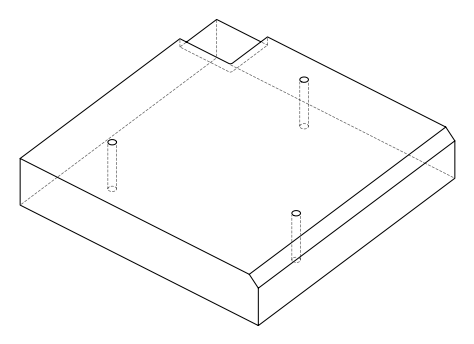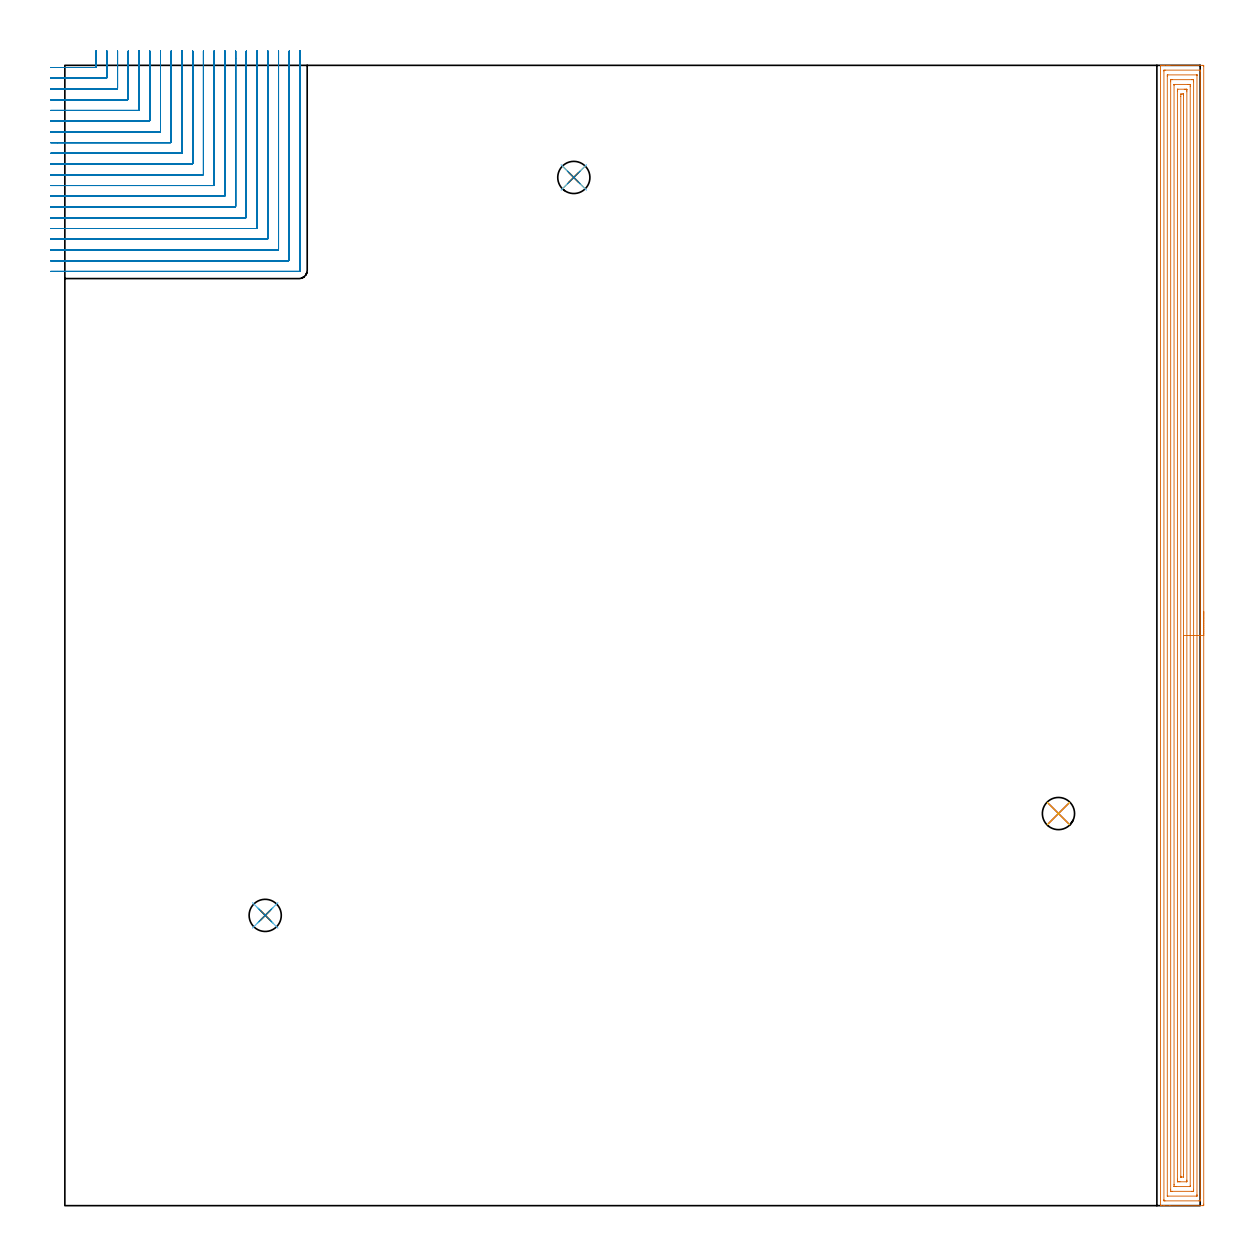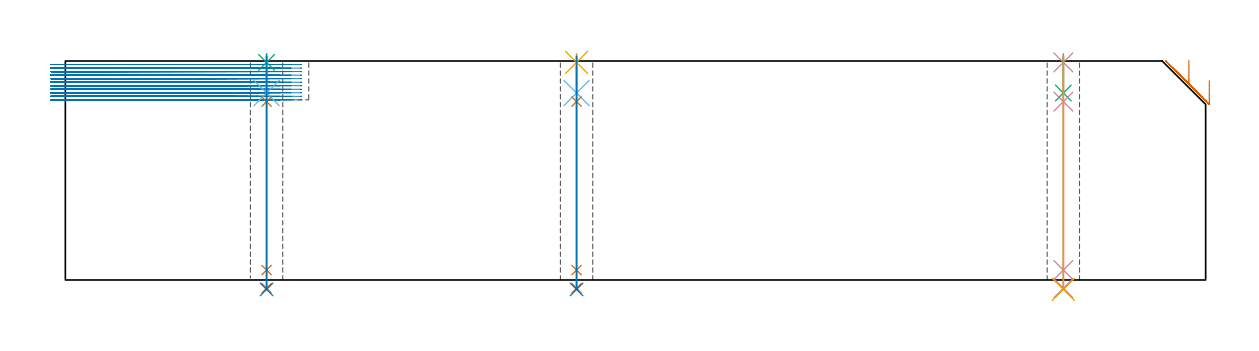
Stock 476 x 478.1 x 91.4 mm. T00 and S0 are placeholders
(PLAN: 14 operations, 11 tool changes, 84.1 min)
(1 AREA_MILL | FG_CHAMFER_SURFACE | UGT0205_001 | 27.04 min | 78316 mm3)
(2 MILL_CORNER_NOTCH_RECTANGULAR | CORNER_NOTCH_RECTANGULAR | UGT0201_014 | Follow Part, ap 1.5, ae 75% | 54.23 min | 147112 mm3)
(3 SPOT_DRILL | STEP1HOLE | NXT0321_9005460120000 | 0.03 min | 4 mm3)
(4 SPOT_DRILL_1 | STEP1HOLE_1 | NXT0321_9005460120000 | 0.03 min | 0 mm3)
(5 SPOT_DRILL_2 | STEP1HOLE_2 | NXT0321_9005460120000 | 0.03 min | 3 mm3)
(6 DRILL_BLIND_HOLE_INTO_CENTER | STEP1HOLE | UGT0301_205 | 0.06 min | 710 mm3)
(7 GUN_DRILL_THROUGH_HOLE | STEP1HOLE | UGT0307_005 | 0.46 min | 4291 mm3)
(8 DRILL_TO_ENLARGE_THROUGH_HOLE | STEP1HOLE | NXT0301_102 | 0.39 min | 8044 mm3)
(9 DRILL_BLIND_HOLE_INTO_CENTER_1 | STEP1HOLE_1 | UGT0301_205 | 0.06 min | 710 mm3)
(10 GUN_DRILL_THROUGH_HOLE_1 | STEP1HOLE_1 | UGT0307_005 | 0.46 min | 4269 mm3)
(11 DRILL_TO_ENLARGE_THROUGH_HOLE_1 | STEP1HOLE_1 | NXT0301_102 | 0.39 min | 8043 mm3)
(12 DRILL_BLIND_HOLE_INTO_CENTER_2 | STEP1HOLE_2 | UGT0301_205 | 0.06 min | 717 mm3)
(13 GUN_DRILL_THROUGH_HOLE_2 | STEP1HOLE_2 | UGT0307_005 | 0.46 min | 4281 mm3)
(14 DRILL_TO_ENLARGE_THROUGH_HOLE_2 | STEP1HOLE_2 | NXT0301_102 | 0.39 min | 8046 mm3)
(TOOL UGT0205_001 | Chamfer Mill 20 x 3 x 45 deg. | D20 FL50 Z2)
(TOOL UGT0201_014 | End mill 6 mm | D6 FL24 Z4)
(TOOL NXT0321_9005460120000 | NC Spot Drill, 142deg, 12mm, Carbide, Uncoated | D12 PA142 FL30 Z2)
(TOOL UGT0301_205 | Twist Drill 8.9 mm | D8.9 PA118 FL78 Z2)
(TOOL UGT0307_005 | Gun Drill 8.3 mm | D8.3 PA130 FL24 Z1)
(TOOL NXT0301_102 | Carbide Drill 13.5mm [860.1-1350-108A1-MM 2214] | D13.5 PA140 FL123 Z2)
(OP 1 AREA_MILL)
G17 G21 G94 G90
T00 M6
G54
G17 G0 G90 X477.5 Y249.05 S1061 M3
G43 Z101.4 H0
Z83.3
G94 G1 Y249.012 Z82.428 F250.
Y248.898 Z81.564
Y248.709 Z80.712
Y248.447 Z79.88
Y248.113 Z79.074
Y247.71 Z78.3
Y247.242 Z77.564
Y246.71 Z76.872
Y246.121 Z76.229
Y245.478 Z75.64
Y244.786 Z75.108
Y244.05 Z74.64
Y243.276 Z74.237
Y242.47 Z73.903
Y241.638 Z73.641
Y240.787 Z73.452
Y239.922 Z73.338
Y239.05 Z73.3
Y0.613
X477.497 Y0.304 Z73.302
X477.492 Y0.01 Z73.306
X477.194 Y0. Z73.604
X463.27 Z87.525
X460.876 Z89.919
X459.838 Z90.962
X459.452 Z91.339
X459.408 Z91.383
X459.403 Y0.007 Z91.388
X459.4 Y0.166 Z91.4
Y477.933
X459.403 Y478.09 Z91.388
X459.45 Y478.093 Z91.341
X459.838 Y478.1 Z90.962
X460.21 Z90.589
X460.876 Z89.919
X462.1 Z88.696
X462.658 Z88.136
X463.27 Z87.525
X476.915 Z73.883
X477.196 Y478.098 Z73.602
X477.492 Y478.09 Z73.306
X477.499 Y477.794 Z73.299
X477.5 Y239.05 Z73.3
X476.086 Z74.714
Y2.337
X476.084 Y2.275 Z74.716
X476.079 Y2.151 Z74.721
X476.067 Y2.009 Z74.733
X476.024 Y2.007 Z74.776
X475.531 Y2. Z75.269
X461.274 Y2.001 Z89.526
X460.876 Y2.007 Z89.924
X460.826 Y2.01 Z89.974
X460.818 Y2.213 Z89.982
X460.815 Y2.337 Z89.985
X460.814 Y2.399 Z89.986
Y475.763
X460.816 Y475.825 Z89.984
X460.821 Y475.949 Z89.979
X460.833 Y476.091 Z89.967
X460.876 Y476.093 Z89.924
X461.369 Y476.1 Z89.431
X475.626 Y476.099 Z75.174
X476.024 Y476.093 Z74.776
X476.074 Y476.09 Z74.726
X476.082 Y475.887 Z74.718
X476.085 Y475.763 Z74.715
X476.086 Y475.701 Z74.714
Y239.05
X474.672 Z76.128
X474.671 Y4.648 Z76.129
X474.67 Y4.185 Z76.13
X474.668 Y4.078 Z76.132
X474.665 Y4.027 Z76.135
X474.66 Y4.01 Z76.14
X474.612 Y4.007 Z76.188
X474.426 Y4.001 Z76.374
X462.473 Z88.327
X462.35 Y4.003 Z88.45
X462.252 Y4.009 Z88.548
X462.234 Y4.013 Z88.566
X462.232 Y4.019 Z88.568
X462.23 Y4.042 Z88.57
X462.229 Y4.185 Z88.571
Y473.452
X462.23 Y473.915 Z88.57
X462.232 Y474.022 Z88.568
X462.235 Y474.073 Z88.565
X462.24 Y474.09 Z88.56
X462.289 Y474.093 Z88.511
X462.475 Y474.099 Z88.325
X474.427 Z76.373
X474.55 Y474.097 Z76.25
X474.648 Y474.091 Z76.152
X474.666 Y474.087 Z76.134
X474.668 Y474.081 Z76.132
X474.67 Y474.058 Z76.13
X474.671 Y473.915 Z76.129
X474.672 Y239.05 Z76.128
X473.257 Z77.543
Y6.865
X473.253 Y6.07 Z77.547
X473.251 Y6.02 Z77.549
X473.213 Y6.01 Z77.587
X473.106 Y6.005 Z77.694
X472.891 Y6.002 Z77.909
X472.46 Y6. Z78.34
X464.44 Z86.36
X463.997 Y6.001 Z86.803
X463.79 Y6.005 Z87.01
X463.687 Y6.01 Z87.113
X463.649 Y6.017 Z87.151
X463.643 Y6.865 Z87.157
Y471.235
X463.647 Y472.03 Z87.153
X463.649 Y472.08 Z87.151
X463.687 Y472.09 Z87.113
X463.794 Y472.095 Z87.006
X464.009 Y472.098 Z86.791
X464.44 Y472.1 Z86.36
X472.46 Z78.34
X472.903 Y472.099 Z77.897
X473.11 Y472.095 Z77.69
X473.213 Y472.09 Z77.587
X473.251 Y472.083 Z77.549
X473.257 Y471.235 Z77.543
Y239.05
X471.843 Z78.957
Y8.376
X471.841 Y8.1 Z78.959
X471.838 Y8.023 Z78.962
X471.836 Y8.009 Z78.964
X471.831 Y8.006 Z78.969
X471.812 Y8.002 Z78.988
X471.731 Y8.001 Z79.069
X471.569 Y8. Z79.231
X465.98 Z84.82
X465.331 Y8.003 Z85.469
X465.083 Y8.007 Z85.717
X465.063 Y8.018 Z85.737
X465.061 Y8.028 Z85.739
X465.058 Y8.651 Z85.742
X465.057 Y8.926 Z85.743
Y469.724
X465.059 Y470. Z85.741
X465.062 Y470.077 Z85.738
X465.064 Y470.091 Z85.736
X465.069 Y470.094 Z85.731
X465.088 Y470.098 Z85.712
X465.169 Y470.099 Z85.631
X465.331 Y470.1 Z85.469
X470.92 Z79.88
X471.569 Y470.097 Z79.231
X471.817 Y470.093 Z78.983
X471.837 Y470.082 Z78.963
X471.839 Y470.072 Z78.961
X471.842 Y469.449 Z78.958
X471.843 Y469.174 Z78.957
Y239.05
X470.429 Z80.371
Y10.686
X470.428 Y10.437 Z80.372
X470.424 Y10.115 Z80.376
X470.422 Y10.036 Z80.378
X470.415 Y10.01 Z80.385
X470.367 Y10.007 Z80.433
X470.22 Y10.002 Z80.58
X467.549 Y10. Z83.251
X467.114 Y10.001 Z83.686
X466.655 Y10.003 Z84.145
X466.507 Y10.01 Z84.293
X466.478 Y10.014 Z84.322
X466.476 Y10.066 Z84.324
X466.473 Y10.186 Z84.327
X466.472 Y10.437 Z84.328
X466.471 Y11.08 Z84.329
Y467.414
X466.472 Y467.663 Z84.328
X466.476 Y467.985 Z84.324
X466.478 Y468.064 Z84.322
X466.485 Y468.09 Z84.315
X466.533 Y468.093 Z84.267
X466.68 Y468.098 Z84.12
X469.351 Y468.1 Z81.449
X469.787 Y468.099 Z81.013
X470.245 Y468.097 Z80.555
X470.393 Y468.09 Z80.407
X470.422 Y468.086 Z80.378
X470.424 Y468.034 Z80.376
X470.427 Y467.914 Z80.373
X470.428 Y467.663 Z80.372
X470.429 Y467.02 Z80.371
Y239.05
X469.015 Z81.785
Y12.996
X469.01 Y12.223 Z81.79
X469.008 Y12.11 Z81.792
X469. Y12.01 Z81.8
X468.896 Y12.008 Z81.904
X468.226 Y12.001 Z82.574
X468.005 Z82.795
X467.931 Y12.003 Z82.869
X467.904 Y12.006 Z82.896
X467.894 Y12.009 Z82.906
X467.892 Y12.025 Z82.908
X467.888 Y12.103 Z82.912
X467.886 Y12.223 Z82.914
X467.885 Y12.342 Z82.915
X467.886 Y465.104 Z82.914
X467.89 Y465.877 Z82.91
X467.892 Y465.99 Z82.908
X467.9 Y466.09 Z82.9
X468.005 Y466.092 Z82.795
X468.674 Y466.099 Z82.126
X468.896 Z81.904
X468.97 Y466.097 Z81.83
X468.996 Y466.094 Z81.804
X469.006 Y466.091 Z81.794
X469.008 Y466.075 Z81.792
X469.012 Y465.997 Z81.788
X469.014 Y465.877 Z81.786
X469.015 Y465.758 Z81.785
Y239.05
Y238.178 Z81.823
Y237.314 Z81.937
Y236.462 Z82.126
Y235.63 Z82.388
Y234.824 Z82.722
Y234.05 Z83.125
Y233.314 Z83.594
Y232.622 Z84.125
Y231.979 Z84.714
Y231.39 Z85.357
Y230.858 Z86.05
Y230.39 Z86.785
Y229.987 Z87.559
Y229.653 Z88.365
Y229.391 Z89.197
Y229.202 Z90.049
Y229.088 Z90.914
Y229.05 Z91.785
G0 Z101.4
M5
M2
(OP 2 MILL_CORNER_NOTCH_RECTANGULAR)
G17 G21 G94 G90
T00 M6
G54
G17 G0 G90 X-6. Y477.2 S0 M3
G43 Z101.4 H0
Z89.927
G94 G1 X-3. F250.
X12.806 F500.
G3 X13.1 Y477.494 R0.3
G1 Y481.1
Y484.1 F250.
G0 Z101.4
X-6. Y472.7
Z89.927
G1 X-3.
X17.305 F500.
G3 X17.6 Y472.995 R0.3
G1 Y481.1
Y484.1 F250.
G0 Z101.4
X-6. Y468.2
Z89.927
G1 X-3.
X21.805 F500.
G3 X22.1 Y468.495 R0.3
G1 Y481.1
Y484.1 F250.
G0 Z101.4
X-6. Y463.7
Z89.927
G1 X-3.
X26.305 F500.
G3 X26.6 Y463.995 R0.3
G1 Y481.1
Y484.1 F250.
G0 Z101.4
X-6. Y459.2
Z89.927
G1 X-3.
X30.805 F500.
G3 X31.1 Y459.495 R0.3
G1 Y481.1
Y484.1 F250.
G0 Z101.4
X-6. Y454.7
Z89.927
G1 X-3.
X35.305 F500.
G3 X35.6 Y454.995 R0.3
G1 Y481.1
Y484.1 F250.
G0 Z101.4
X-6. Y450.2
Z89.927
G1 X-3.
X39.805 F500.
G3 X40.1 Y450.495 R0.3
G1 Y481.1
Y484.1 F250.
G0 Z101.4
X-6. Y445.7
Z89.927
G1 X-3.
X44.304 F500.
G3 X44.6 Y445.996 R0.3
G1 Y481.1
Y484.1 F250.
G0 Z101.4
X-6. Y441.2
Z89.927
G1 X-3.
X48.804 F500.
G3 X49.1 Y441.496 R0.3
G1 Y481.1
Y484.1 F250.
G0 Z101.4
X-6. Y436.7
Z89.927
G1 X-3.
X53.304 F500.
G3 X53.6 Y436.996 R0.3
G1 Y481.1
Y484.1 F250.
G0 Z101.4
X-6. Y432.2
Z89.927
G1 X-3.
X57.804 F500.
G3 X58.1 Y432.496 R0.3
G1 Y481.1
Y484.1 F250.
G0 Z101.4
X-6. Y427.7
Z89.927
G1 X-3.
X62.304 F500.
G3 X62.6 Y427.996 R0.3
G1 Y481.1
Y484.1 F250.
G0 Z101.4
X-6. Y423.2
Z89.927
G1 X-3.
X66.804 F500.
G3 X67.1 Y423.496 R0.3
G1 Y481.1
Y484.1 F250.
G0 Z101.4
X-6. Y418.7
Z89.927
G1 X-3.
X71.303 F500.
G3 X71.6 Y418.997 R0.3
G1 Y481.1
Y484.1 F250.
G0 Z101.4
X-6. Y414.2
Z89.927
G1 X-3.
X75.803 F500.
G3 X76.1 Y414.497 R0.3
G1 Y481.1
Y484.1 F250.
G0 Z101.4
X-6. Y409.7
Z89.927
G1 X-3.
X80.303 F500.
G3 X80.6 Y409.997 R0.3
G1 Y481.1
Y484.1 F250.
G0 Z101.4
X-6. Y405.2
Z89.927
G1 X-3.
X84.803 F500.
G3 X85.1 Y405.497 R0.3
G1 Y481.1
Y484.1 F250.
G0 Z101.4
X-6. Y400.7
Z89.927
G1 X-3.
X89.303 F500.
G3 X89.6 Y400.997 R0.3
G1 Y481.1
Y484.1 F250.
G0 Z101.4
X-6. Y396.2
Z89.927
G1 X-3.
X93.803 F500.
G3 X94.1 Y396.497 R0.3
G1 Y481.1
Y484.1 F250.
G0 Z101.4
X-6. Y391.7
Z89.927
G1 X-3.
X98.2 F500.
G3 X98.6 Y392.1 R0.4
G1 Y481.1
Y484.1 F250.
G0 Z101.4
X-6. Y477.2
Z88.454
G1 X-3.
X12.806 F500.
G3 X13.1 Y477.494 R0.3
G1 Y481.1
Y484.1 F250.
G0 Z101.4
X-6. Y472.7
Z88.454
G1 X-3.
X17.305 F500.
G3 X17.6 Y472.995 R0.3
G1 Y481.1
Y484.1 F250.
G0 Z101.4
X-6. Y468.2
Z88.454
G1 X-3.
X21.805 F500.
G3 X22.1 Y468.495 R0.3
G1 Y481.1
Y484.1 F250.
G0 Z101.4
X-6. Y463.7
Z88.454
G1 X-3.
X26.305 F500.
G3 X26.6 Y463.995 R0.3
G1 Y481.1
Y484.1 F250.
G0 Z101.4
X-6. Y459.2
Z88.454
G1 X-3.
X30.805 F500.
G3 X31.1 Y459.495 R0.3
G1 Y481.1
Y484.1 F250.
G0 Z101.4
X-6. Y454.7
Z88.454
G1 X-3.
X35.305 F500.
G3 X35.6 Y454.995 R0.3
G1 Y481.1
Y484.1 F250.
G0 Z101.4
X-6. Y450.2
Z88.454
G1 X-3.
X39.805 F500.
G3 X40.1 Y450.495 R0.3
G1 Y481.1
Y484.1 F250.
G0 Z101.4
X-6. Y445.7
Z88.454
G1 X-3.
X44.304 F500.
G3 X44.6 Y445.996 R0.3
G1 Y481.1
Y484.1 F250.
G0 Z101.4
X-6. Y441.2
Z88.454
G1 X-3.
X48.804 F500.
G3 X49.1 Y441.496 R0.3
G1 Y481.1
Y484.1 F250.
G0 Z101.4
X-6. Y436.7
Z88.454
G1 X-3.
X53.304 F500.
G3 X53.6 Y436.996 R0.3
G1 Y481.1
Y484.1 F250.
G0 Z101.4
X-6. Y432.2
Z88.454
G1 X-3.
X57.804 F500.
G3 X58.1 Y432.496 R0.3
G1 Y481.1
Y484.1 F250.
G0 Z101.4
X-6. Y427.7
Z88.454
G1 X-3.
X62.304 F500.
G3 X62.6 Y427.996 R0.3
G1 Y481.1
Y484.1 F250.
G0 Z101.4
X-6. Y423.2
Z88.454
G1 X-3.
X66.804 F500.
G3 X67.1 Y423.496 R0.3
G1 Y481.1
Y484.1 F250.
G0 Z101.4
X-6. Y418.7
Z88.454
G1 X-3.
X71.303 F500.
G3 X71.6 Y418.997 R0.3
G1 Y481.1
Y484.1 F250.
G0 Z101.4
X-6. Y414.2
Z88.454
G1 X-3.
X75.803 F500.
G3 X76.1 Y414.497 R0.3
G1 Y481.1
Y484.1 F250.
G0 Z101.4
X-6. Y409.7
Z88.454
G1 X-3.
X80.303 F500.
G3 X80.6 Y409.997 R0.3
G1 Y481.1
Y484.1 F250.
G0 Z101.4
X-6. Y405.2
Z88.454
G1 X-3.
X84.803 F500.
G3 X85.1 Y405.497 R0.3
G1 Y481.1
Y484.1 F250.
G0 Z101.4
X-6. Y400.7
Z88.454
G1 X-3.
X89.303 F500.
G3 X89.6 Y400.997 R0.3
G1 Y481.1
Y484.1 F250.
G0 Z101.4
X-6. Y396.2
Z88.454
G1 X-3.
X93.803 F500.
G3 X94.1 Y396.497 R0.3
G1 Y481.1
Y484.1 F250.
G0 Z101.4
X-6. Y391.7
Z88.454
G1 X-3.
X98.2 F500.
G3 X98.6 Y392.1 R0.4
G1 Y481.1
Y484.1 F250.
G0 Z101.4
X-6. Y477.2
Z86.982
G1 X-3.
X12.806 F500.
G3 X13.1 Y477.494 R0.3
G1 Y481.1
Y484.1 F250.
G0 Z101.4
X-6. Y472.7
Z86.982
G1 X-3.
X17.305 F500.
G3 X17.6 Y472.995 R0.3
G1 Y481.1
Y484.1 F250.
G0 Z101.4
X-6. Y468.2
Z86.982
G1 X-3.
X21.805 F500.
G3 X22.1 Y468.495 R0.3
G1 Y481.1
Y484.1 F250.
G0 Z101.4
X-6. Y463.7
Z86.982
G1 X-3.
X26.305 F500.
G3 X26.6 Y463.995 R0.3
G1 Y481.1
Y484.1 F250.
G0 Z101.4
X-6. Y459.2
Z86.982
G1 X-3.
X30.805 F500.
G3 X31.1 Y459.495 R0.3
G1 Y481.1
Y484.1 F250.
G0 Z101.4
X-6. Y454.7
Z86.982
G1 X-3.
X35.305 F500.
G3 X35.6 Y454.995 R0.3
G1 Y481.1
Y484.1 F250.
G0 Z101.4
X-6. Y450.2
Z86.982
G1 X-3.
X39.805 F500.
G3 X40.1 Y450.495 R0.3
G1 Y481.1
Y484.1 F250.
G0 Z101.4
X-6. Y445.7
Z86.982
G1 X-3.
X44.304 F500.
G3 X44.6 Y445.996 R0.3
G1 Y481.1
Y484.1 F250.
G0 Z101.4
X-6. Y441.2
Z86.982
G1 X-3.
X48.804 F500.
G3 X49.1 Y441.496 R0.3
G1 Y481.1
Y484.1 F250.
G0 Z101.4
X-6. Y436.7
Z86.982
G1 X-3.
X53.304 F500.
G3 X53.6 Y436.996 R0.3
G1 Y481.1
Y484.1 F250.
G0 Z101.4
X-6. Y432.2
Z86.982
G1 X-3.
X57.804 F500.
G3 X58.1 Y432.496 R0.3
G1 Y481.1
Y484.1 F250.
G0 Z101.4
X-6. Y427.7
Z86.982
G1 X-3.
X62.304 F500.
G3 X62.6 Y427.996 R0.3
G1 Y481.1
Y484.1 F250.
G0 Z101.4
X-6. Y423.2
Z86.982
G1 X-3.
X66.804 F500.
G3 X67.1 Y423.496 R0.3
G1 Y481.1
Y484.1 F250.
G0 Z101.4
X-6. Y418.7
Z86.982
G1 X-3.
X71.303 F500.
G3 X71.6 Y418.997 R0.3
G1 Y481.1
Y484.1 F250.
G0 Z101.4
X-6. Y414.2
Z86.982
G1 X-3.
X75.803 F500.
G3 X76.1 Y414.497 R0.3
G1 Y481.1
Y484.1 F250.
G0 Z101.4
X-6. Y409.7
Z86.982
G1 X-3.
X80.303 F500.
G3 X80.6 Y409.997 R0.3
G1 Y481.1
Y484.1 F250.
G0 Z101.4
X-6. Y405.2
Z86.982
G1 X-3.
X84.803 F500.
G3 X85.1 Y405.497 R0.3
G1 Y481.1
Y484.1 F250.
G0 Z101.4
X-6. Y400.7
Z86.982
G1 X-3.
X89.303 F500.
G3 X89.6 Y400.997 R0.3
G1 Y481.1
Y484.1 F250.
G0 Z101.4
X-6. Y396.2
Z86.982
G1 X-3.
X93.803 F500.
G3 X94.1 Y396.497 R0.3
G1 Y481.1
Y484.1 F250.
G0 Z101.4
X-6. Y391.7
Z86.982
G1 X-3.
X98.2 F500.
G3 X98.6 Y392.1 R0.4
G1 Y481.1
Y484.1 F250.
G0 Z101.4
X-6. Y477.2
Z85.509
G1 X-3.
X12.806 F500.
G3 X13.1 Y477.494 R0.3
G1 Y481.1
Y484.1 F250.
G0 Z101.4
X-6. Y472.7
Z85.509
G1 X-3.
X17.305 F500.
G3 X17.6 Y472.995 R0.3
G1 Y481.1
Y484.1 F250.
G0 Z101.4
X-6. Y468.2
Z85.509
G1 X-3.
X21.805 F500.
G3 X22.1 Y468.495 R0.3
G1 Y481.1
Y484.1 F250.
G0 Z101.4
X-6. Y463.7
Z85.509
G1 X-3.
X26.305 F500.
G3 X26.6 Y463.995 R0.3
G1 Y481.1
Y484.1 F250.
G0 Z101.4
X-6. Y459.2
Z85.509
G1 X-3.
X30.805 F500.
G3 X31.1 Y459.495 R0.3
G1 Y481.1
Y484.1 F250.
G0 Z101.4
X-6. Y454.7
Z85.509
G1 X-3.
X35.305 F500.
G3 X35.6 Y454.995 R0.3
G1 Y481.1
Y484.1 F250.
G0 Z101.4
X-6. Y450.2
Z85.509
G1 X-3.
X39.805 F500.
G3 X40.1 Y450.495 R0.3
G1 Y481.1
Y484.1 F250.
G0 Z101.4
X-6. Y445.7
Z85.509
G1 X-3.
X44.304 F500.
G3 X44.6 Y445.996 R0.3
G1 Y481.1
Y484.1 F250.
G0 Z101.4
X-6. Y441.2
Z85.509
G1 X-3.
X48.804 F500.
G3 X49.1 Y441.496 R0.3
G1 Y481.1
Y484.1 F250.
G0 Z101.4
X-6. Y436.7
Z85.509
G1 X-3.
X53.304 F500.
G3 X53.6 Y436.996 R0.3
G1 Y481.1
Y484.1 F250.
G0 Z101.4
X-6. Y432.2
Z85.509
G1 X-3.
X57.804 F500.
G3 X58.1 Y432.496 R0.3
G1 Y481.1
Y484.1 F250.
G0 Z101.4
X-6. Y427.7
Z85.509
G1 X-3.
X62.304 F500.
G3 X62.6 Y427.996 R0.3
G1 Y481.1
Y484.1 F250.
G0 Z101.4
X-6. Y423.2
Z85.509
G1 X-3.
X66.804 F500.
G3 X67.1 Y423.496 R0.3
G1 Y481.1
Y484.1 F250.
G0 Z101.4
X-6. Y418.7
Z85.509
G1 X-3.
X71.303 F500.
G3 X71.6 Y418.997 R0.3
G1 Y481.1
Y484.1 F250.
G0 Z101.4
X-6. Y414.2
Z85.509
G1 X-3.
X75.803 F500.
G3 X76.1 Y414.497 R0.3
G1 Y481.1
Y484.1 F250.
G0 Z101.4
X-6. Y409.7
Z85.509
G1 X-3.
X80.303 F500.
G3 X80.6 Y409.997 R0.3
G1 Y481.1
Y484.1 F250.
G0 Z101.4
X-6. Y405.2
Z85.509
G1 X-3.
X84.803 F500.
G3 X85.1 Y405.497 R0.3
G1 Y481.1
Y484.1 F250.
G0 Z101.4
X-6. Y400.7
Z85.509
G1 X-3.
X89.303 F500.
G3 X89.6 Y400.997 R0.3
G1 Y481.1
Y484.1 F250.
G0 Z101.4
X-6. Y396.2
Z85.509
G1 X-3.
X93.803 F500.
G3 X94.1 Y396.497 R0.3
G1 Y481.1
Y484.1 F250.
G0 Z101.4
X-6. Y391.7
Z85.509
G1 X-3.
X98.2 F500.
G3 X98.6 Y392.1 R0.4
G1 Y481.1
Y484.1 F250.
G0 Z101.4
X-6. Y477.2
Z84.036
G1 X-3.
X12.806 F500.
G3 X13.1 Y477.494 R0.3
G1 Y481.1
Y484.1 F250.
G0 Z101.4
X-6. Y472.7
Z84.036
G1 X-3.
X17.305 F500.
G3 X17.6 Y472.995 R0.3
G1 Y481.1
Y484.1 F250.
G0 Z101.4
X-6. Y468.2
Z84.036
G1 X-3.
X21.805 F500.
G3 X22.1 Y468.495 R0.3
G1 Y481.1
Y484.1 F250.
G0 Z101.4
X-6. Y463.7
Z84.036
G1 X-3.
X26.305 F500.
G3 X26.6 Y463.995 R0.3
G1 Y481.1
Y484.1 F250.
G0 Z101.4
X-6. Y459.2
Z84.036
G1 X-3.
X30.805 F500.
G3 X31.1 Y459.495 R0.3
G1 Y481.1
Y484.1 F250.
G0 Z101.4
X-6. Y454.7
Z84.036
G1 X-3.
X35.305 F500.
G3 X35.6 Y454.995 R0.3
G1 Y481.1
Y484.1 F250.
G0 Z101.4
X-6. Y450.2
Z84.036
G1 X-3.
X39.805 F500.
G3 X40.1 Y450.495 R0.3
G1 Y481.1
Y484.1 F250.
G0 Z101.4
X-6. Y445.7
Z84.036
G1 X-3.
X44.304 F500.
G3 X44.6 Y445.996 R0.3
G1 Y481.1
Y484.1 F250.
G0 Z101.4
X-6. Y441.2
Z84.036
G1 X-3.
X48.804 F500.
G3 X49.1 Y441.496 R0.3
G1 Y481.1
Y484.1 F250.
G0 Z101.4
X-6. Y436.7
Z84.036
G1 X-3.
X53.304 F500.
G3 X53.6 Y436.996 R0.3
G1 Y481.1
Y484.1 F250.
G0 Z101.4
X-6. Y432.2
Z84.036
G1 X-3.
X57.804 F500.
G3 X58.1 Y432.496 R0.3
G1 Y481.1
Y484.1 F250.
G0 Z101.4
X-6. Y427.7
Z84.036
G1 X-3.
X62.304 F500.
G3 X62.6 Y427.996 R0.3
G1 Y481.1
Y484.1 F250.
G0 Z101.4
X-6. Y423.2
Z84.036
G1 X-3.
X66.804 F500.
G3 X67.1 Y423.496 R0.3
G1 Y481.1
Y484.1 F250.
G0 Z101.4
X-6. Y418.7
Z84.036
G1 X-3.
X71.303 F500.
G3 X71.6 Y418.997 R0.3
G1 Y481.1
Y484.1 F250.
G0 Z101.4
X-6. Y414.2
Z84.036
G1 X-3.
X75.803 F500.
G3 X76.1 Y414.497 R0.3
G1 Y481.1
Y484.1 F250.
G0 Z101.4
X-6. Y409.7
Z84.036
G1 X-3.
X80.303 F500.
G3 X80.6 Y409.997 R0.3
G1 Y481.1
Y484.1 F250.
G0 Z101.4
X-6. Y405.2
Z84.036
G1 X-3.
X84.803 F500.
G3 X85.1 Y405.497 R0.3
G1 Y481.1
Y484.1 F250.
G0 Z101.4
X-6. Y400.7
Z84.036
G1 X-3.
X89.303 F500.
G3 X89.6 Y400.997 R0.3
G1 Y481.1
Y484.1 F250.
G0 Z101.4
X-6. Y396.2
Z84.036
G1 X-3.
X93.803 F500.
G3 X94.1 Y396.497 R0.3
G1 Y481.1
Y484.1 F250.
G0 Z101.4
X-6. Y391.7
Z84.036
G1 X-3.
X98.2 F500.
G3 X98.6 Y392.1 R0.4
G1 Y481.1
Y484.1 F250.
G0 Z101.4
X-6. Y477.2
Z82.564
G1 X-3.
X12.806 F500.
G3 X13.1 Y477.494 R0.3
G1 Y481.1
Y484.1 F250.
G0 Z101.4
X-6. Y472.7
Z82.564
G1 X-3.
X17.305 F500.
G3 X17.6 Y472.995 R0.3
G1 Y481.1
Y484.1 F250.
G0 Z101.4
X-6. Y468.2
Z82.564
G1 X-3.
X21.805 F500.
G3 X22.1 Y468.495 R0.3
G1 Y481.1
Y484.1 F250.
G0 Z101.4
X-6. Y463.7
Z82.564
G1 X-3.
X26.305 F500.
G3 X26.6 Y463.995 R0.3
G1 Y481.1
Y484.1 F250.
G0 Z101.4
X-6. Y459.2
Z82.564
G1 X-3.
X30.805 F500.
G3 X31.1 Y459.495 R0.3
G1 Y481.1
Y484.1 F250.
G0 Z101.4
X-6. Y454.7
Z82.564
G1 X-3.
X35.305 F500.
G3 X35.6 Y454.995 R0.3
G1 Y481.1
Y484.1 F250.
G0 Z101.4
X-6. Y450.2
Z82.564
G1 X-3.
X39.805 F500.
G3 X40.1 Y450.495 R0.3
G1 Y481.1
Y484.1 F250.
G0 Z101.4
X-6. Y445.7
Z82.564
G1 X-3.
X44.304 F500.
G3 X44.6 Y445.996 R0.3
G1 Y481.1
Y484.1 F250.
G0 Z101.4
X-6. Y441.2
Z82.564
G1 X-3.
X48.804 F500.
G3 X49.1 Y441.496 R0.3
G1 Y481.1
Y484.1 F250.
G0 Z101.4
X-6. Y436.7
Z82.564
G1 X-3.
X53.304 F500.
G3 X53.6 Y436.996 R0.3
G1 Y481.1
Y484.1 F250.
G0 Z101.4
X-6. Y432.2
Z82.564
G1 X-3.
X57.804 F500.
G3 X58.1 Y432.496 R0.3
G1 Y481.1
Y484.1 F250.
G0 Z101.4
X-6. Y427.7
Z82.564
G1 X-3.
X62.304 F500.
G3 X62.6 Y427.996 R0.3
G1 Y481.1
Y484.1 F250.
G0 Z101.4
X-6. Y423.2
Z82.564
G1 X-3.
X66.804 F500.
G3 X67.1 Y423.496 R0.3
G1 Y481.1
Y484.1 F250.
G0 Z101.4
X-6. Y418.7
Z82.564
G1 X-3.
X71.303 F500.
G3 X71.6 Y418.997 R0.3
G1 Y481.1
Y484.1 F250.
G0 Z101.4
X-6. Y414.2
Z82.564
G1 X-3.
X75.803 F500.
G3 X76.1 Y414.497 R0.3
G1 Y481.1
Y484.1 F250.
G0 Z101.4
X-6. Y409.7
Z82.564
G1 X-3.
X80.303 F500.
G3 X80.6 Y409.997 R0.3
G1 Y481.1
Y484.1 F250.
G0 Z101.4
X-6. Y405.2
Z82.564
G1 X-3.
X84.803 F500.
G3 X85.1 Y405.497 R0.3
G1 Y481.1
Y484.1 F250.
G0 Z101.4
X-6. Y400.7
Z82.564
G1 X-3.
X89.303 F500.
G3 X89.6 Y400.997 R0.3
G1 Y481.1
Y484.1 F250.
G0 Z101.4
X-6. Y396.2
Z82.564
G1 X-3.
X93.803 F500.
G3 X94.1 Y396.497 R0.3
G1 Y481.1
Y484.1 F250.
G0 Z101.4
X-6. Y391.7
Z82.564
G1 X-3.
X98.2 F500.
G3 X98.6 Y392.1 R0.4
G1 Y481.1
Y484.1 F250.
G0 Z101.4
X-6. Y477.2
Z81.091
G1 X-3.
X12.806 F500.
G3 X13.1 Y477.494 R0.3
G1 Y481.1
Y484.1 F250.
G0 Z101.4
X-6. Y472.7
Z81.091
G1 X-3.
X17.305 F500.
G3 X17.6 Y472.995 R0.3
G1 Y481.1
Y484.1 F250.
G0 Z101.4
X-6. Y468.2
Z81.091
G1 X-3.
X21.805 F500.
G3 X22.1 Y468.495 R0.3
G1 Y481.1
Y484.1 F250.
G0 Z101.4
X-6. Y463.7
Z81.091
G1 X-3.
X26.305 F500.
G3 X26.6 Y463.995 R0.3
G1 Y481.1
Y484.1 F250.
G0 Z101.4
X-6. Y459.2
Z81.091
G1 X-3.
X30.805 F500.
G3 X31.1 Y459.495 R0.3
G1 Y481.1
Y484.1 F250.
G0 Z101.4
X-6. Y454.7
Z81.091
G1 X-3.
X35.305 F500.
G3 X35.6 Y454.995 R0.3
G1 Y481.1
Y484.1 F250.
G0 Z101.4
X-6. Y450.2
Z81.091
G1 X-3.
X39.805 F500.
G3 X40.1 Y450.495 R0.3
G1 Y481.1
Y484.1 F250.
G0 Z101.4
X-6. Y445.7
Z81.091
G1 X-3.
X44.304 F500.
G3 X44.6 Y445.996 R0.3
G1 Y481.1
Y484.1 F250.
G0 Z101.4
X-6. Y441.2
Z81.091
G1 X-3.
X48.804 F500.
G3 X49.1 Y441.496 R0.3
G1 Y481.1
Y484.1 F250.
G0 Z101.4
X-6. Y436.7
Z81.091
G1 X-3.
X53.304 F500.
G3 X53.6 Y436.996 R0.3
G1 Y481.1
Y484.1 F250.
G0 Z101.4
X-6. Y432.2
Z81.091
G1 X-3.
X57.804 F500.
G3 X58.1 Y432.496 R0.3
G1 Y481.1
Y484.1 F250.
G0 Z101.4
X-6. Y427.7
Z81.091
G1 X-3.
X62.304 F500.
G3 X62.6 Y427.996 R0.3
G1 Y481.1
Y484.1 F250.
G0 Z101.4
X-6. Y423.2
Z81.091
G1 X-3.
X66.804 F500.
G3 X67.1 Y423.496 R0.3
G1 Y481.1
Y484.1 F250.
G0 Z101.4
X-6. Y418.7
Z81.091
G1 X-3.
X71.303 F500.
G3 X71.6 Y418.997 R0.3
G1 Y481.1
Y484.1 F250.
G0 Z101.4
X-6. Y414.2
Z81.091
G1 X-3.
X75.803 F500.
G3 X76.1 Y414.497 R0.3
G1 Y481.1
Y484.1 F250.
G0 Z101.4
X-6. Y409.7
Z81.091
G1 X-3.
X80.303 F500.
G3 X80.6 Y409.997 R0.3
G1 Y481.1
Y484.1 F250.
G0 Z101.4
X-6. Y405.2
Z81.091
G1 X-3.
X84.803 F500.
G3 X85.1 Y405.497 R0.3
G1 Y481.1
Y484.1 F250.
G0 Z101.4
X-6. Y400.7
Z81.091
G1 X-3.
X89.303 F500.
G3 X89.6 Y400.997 R0.3
G1 Y481.1
Y484.1 F250.
G0 Z101.4
X-6. Y396.2
Z81.091
G1 X-3.
X93.803 F500.
G3 X94.1 Y396.497 R0.3
G1 Y481.1
Y484.1 F250.
G0 Z101.4
X-6. Y391.7
Z81.091
G1 X-3.
X98.2 F500.
G3 X98.6 Y392.1 R0.4
G1 Y481.1
Y484.1 F250.
G0 Z101.4
X-6. Y477.2
Z79.618
G1 X-3.
X12.806 F500.
G3 X13.1 Y477.494 R0.3
G1 Y481.1
Y484.1 F250.
G0 Z101.4
X-6. Y472.7
Z79.618
G1 X-3.
X17.305 F500.
G3 X17.6 Y472.995 R0.3
G1 Y481.1
Y484.1 F250.
G0 Z101.4
X-6. Y468.2
Z79.618
G1 X-3.
X21.805 F500.
G3 X22.1 Y468.495 R0.3
G1 Y481.1
Y484.1 F250.
G0 Z101.4
X-6. Y463.7
Z79.618
G1 X-3.
X26.305 F500.
G3 X26.6 Y463.995 R0.3
G1 Y481.1
Y484.1 F250.
G0 Z101.4
X-6. Y459.2
Z79.618
G1 X-3.
X30.805 F500.
G3 X31.1 Y459.495 R0.3
G1 Y481.1
Y484.1 F250.
G0 Z101.4
X-6. Y454.7
Z79.618
G1 X-3.
X35.305 F500.
G3 X35.6 Y454.995 R0.3
G1 Y481.1
Y484.1 F250.
G0 Z101.4
X-6. Y450.2
Z79.618
G1 X-3.
X39.805 F500.
G3 X40.1 Y450.495 R0.3
G1 Y481.1
Y484.1 F250.
G0 Z101.4
X-6. Y445.7
Z79.618
G1 X-3.
X44.304 F500.
G3 X44.6 Y445.996 R0.3
G1 Y481.1
Y484.1 F250.
G0 Z101.4
X-6. Y441.2
Z79.618
G1 X-3.
X48.804 F500.
G3 X49.1 Y441.496 R0.3
G1 Y481.1
Y484.1 F250.
G0 Z101.4
X-6. Y436.7
Z79.618
G1 X-3.
X53.304 F500.
G3 X53.6 Y436.996 R0.3
G1 Y481.1
Y484.1 F250.
G0 Z101.4
X-6. Y432.2
Z79.618
G1 X-3.
X57.804 F500.
G3 X58.1 Y432.496 R0.3
G1 Y481.1
Y484.1 F250.
G0 Z101.4
X-6. Y427.7
Z79.618
G1 X-3.
X62.304 F500.
G3 X62.6 Y427.996 R0.3
G1 Y481.1
Y484.1 F250.
G0 Z101.4
X-6. Y423.2
Z79.618
G1 X-3.
X66.804 F500.
G3 X67.1 Y423.496 R0.3
G1 Y481.1
Y484.1 F250.
G0 Z101.4
X-6. Y418.7
Z79.618
G1 X-3.
X71.303 F500.
G3 X71.6 Y418.997 R0.3
G1 Y481.1
Y484.1 F250.
G0 Z101.4
X-6. Y414.2
Z79.618
G1 X-3.
X75.803 F500.
G3 X76.1 Y414.497 R0.3
G1 Y481.1
Y484.1 F250.
G0 Z101.4
X-6. Y409.7
Z79.618
G1 X-3.
X80.303 F500.
G3 X80.6 Y409.997 R0.3
G1 Y481.1
Y484.1 F250.
G0 Z101.4
X-6. Y405.2
Z79.618
G1 X-3.
X84.803 F500.
G3 X85.1 Y405.497 R0.3
G1 Y481.1
Y484.1 F250.
G0 Z101.4
X-6. Y400.7
Z79.618
G1 X-3.
X89.303 F500.
G3 X89.6 Y400.997 R0.3
G1 Y481.1
Y484.1 F250.
G0 Z101.4
X-6. Y396.2
Z79.618
G1 X-3.
X93.803 F500.
G3 X94.1 Y396.497 R0.3
G1 Y481.1
Y484.1 F250.
G0 Z101.4
X-6. Y391.7
Z79.618
G1 X-3.
X98.2 F500.
G3 X98.6 Y392.1 R0.4
G1 Y481.1
Y484.1 F250.
G0 Z101.4
X-6. Y477.2
Z78.145
G1 X-3.
X12.806 F500.
G3 X13.1 Y477.494 R0.3
G1 Y481.1
Y484.1 F250.
G0 Z101.4
X-6. Y472.7
Z78.145
G1 X-3.
X17.305 F500.
G3 X17.6 Y472.995 R0.3
G1 Y481.1
Y484.1 F250.
G0 Z101.4
X-6. Y468.2
Z78.145
G1 X-3.
X21.805 F500.
G3 X22.1 Y468.495 R0.3
G1 Y481.1
Y484.1 F250.
G0 Z101.4
X-6. Y463.7
Z78.145
G1 X-3.
X26.305 F500.
G3 X26.6 Y463.995 R0.3
G1 Y481.1
Y484.1 F250.
G0 Z101.4
X-6. Y459.2
Z78.145
G1 X-3.
X30.805 F500.
G3 X31.1 Y459.495 R0.3
G1 Y481.1
Y484.1 F250.
G0 Z101.4
X-6. Y454.7
Z78.145
G1 X-3.
X35.305 F500.
G3 X35.6 Y454.995 R0.3
G1 Y481.1
Y484.1 F250.
G0 Z101.4
X-6. Y450.2
Z78.145
G1 X-3.
X39.805 F500.
G3 X40.1 Y450.495 R0.3
G1 Y481.1
Y484.1 F250.
G0 Z101.4
X-6. Y445.7
Z78.145
G1 X-3.
X44.304 F500.
G3 X44.6 Y445.996 R0.3
G1 Y481.1
Y484.1 F250.
G0 Z101.4
X-6. Y441.2
Z78.145
G1 X-3.
X48.804 F500.
G3 X49.1 Y441.496 R0.3
G1 Y481.1
Y484.1 F250.
G0 Z101.4
X-6. Y436.7
Z78.145
G1 X-3.
X53.304 F500.
G3 X53.6 Y436.996 R0.3
G1 Y481.1
Y484.1 F250.
G0 Z101.4
X-6. Y432.2
Z78.145
G1 X-3.
X57.804 F500.
G3 X58.1 Y432.496 R0.3
G1 Y481.1
Y484.1 F250.
G0 Z101.4
X-6. Y427.7
Z78.145
G1 X-3.
X62.304 F500.
G3 X62.6 Y427.996 R0.3
G1 Y481.1
Y484.1 F250.
G0 Z101.4
X-6. Y423.2
Z78.145
G1 X-3.
X66.804 F500.
G3 X67.1 Y423.496 R0.3
G1 Y481.1
Y484.1 F250.
G0 Z101.4
X-6. Y418.7
Z78.145
G1 X-3.
X71.303 F500.
G3 X71.6 Y418.997 R0.3
G1 Y481.1
Y484.1 F250.
G0 Z101.4
X-6. Y414.2
Z78.145
G1 X-3.
X75.803 F500.
G3 X76.1 Y414.497 R0.3
G1 Y481.1
Y484.1 F250.
G0 Z101.4
X-6. Y409.7
Z78.145
G1 X-3.
X80.303 F500.
G3 X80.6 Y409.997 R0.3
G1 Y481.1
Y484.1 F250.
G0 Z101.4
X-6. Y405.2
Z78.145
G1 X-3.
X84.803 F500.
G3 X85.1 Y405.497 R0.3
G1 Y481.1
Y484.1 F250.
G0 Z101.4
X-6. Y400.7
Z78.145
G1 X-3.
X89.303 F500.
G3 X89.6 Y400.997 R0.3
G1 Y481.1
Y484.1 F250.
G0 Z101.4
X-6. Y396.2
Z78.145
G1 X-3.
X93.803 F500.
G3 X94.1 Y396.497 R0.3
G1 Y481.1
Y484.1 F250.
G0 Z101.4
X-6. Y391.7
Z78.145
G1 X-3.
X98.2 F500.
G3 X98.6 Y392.1 R0.4
G1 Y481.1
Y484.1 F250.
G0 Z101.4
X-6. Y477.2
Z76.673
G1 X-3.
X12.806 F500.
G3 X13.1 Y477.494 R0.3
G1 Y481.1
Y484.1 F250.
G0 Z101.4
X-6. Y472.7
Z76.673
G1 X-3.
X17.305 F500.
G3 X17.6 Y472.995 R0.3
G1 Y481.1
Y484.1 F250.
G0 Z101.4
X-6. Y468.2
Z76.673
G1 X-3.
X21.805 F500.
G3 X22.1 Y468.495 R0.3
G1 Y481.1
Y484.1 F250.
G0 Z101.4
X-6. Y463.7
Z76.673
G1 X-3.
X26.305 F500.
G3 X26.6 Y463.995 R0.3
G1 Y481.1
Y484.1 F250.
G0 Z101.4
X-6. Y459.2
Z76.673
G1 X-3.
X30.805 F500.
G3 X31.1 Y459.495 R0.3
G1 Y481.1
Y484.1 F250.
G0 Z101.4
X-6. Y454.7
Z76.673
G1 X-3.
X35.305 F500.
G3 X35.6 Y454.995 R0.3
G1 Y481.1
Y484.1 F250.
G0 Z101.4
X-6. Y450.2
Z76.673
G1 X-3.
X39.805 F500.
G3 X40.1 Y450.495 R0.3
G1 Y481.1
Y484.1 F250.
G0 Z101.4
X-6. Y445.7
Z76.673
G1 X-3.
X44.304 F500.
G3 X44.6 Y445.996 R0.3
G1 Y481.1
Y484.1 F250.
G0 Z101.4
X-6. Y441.2
Z76.673
G1 X-3.
X48.804 F500.
G3 X49.1 Y441.496 R0.3
G1 Y481.1
Y484.1 F250.
G0 Z101.4
X-6. Y436.7
Z76.673
G1 X-3.
X53.304 F500.
G3 X53.6 Y436.996 R0.3
G1 Y481.1
Y484.1 F250.
G0 Z101.4
X-6. Y432.2
Z76.673
G1 X-3.
X57.804 F500.
G3 X58.1 Y432.496 R0.3
G1 Y481.1
Y484.1 F250.
G0 Z101.4
X-6. Y427.7
Z76.673
G1 X-3.
X62.304 F500.
G3 X62.6 Y427.996 R0.3
G1 Y481.1
Y484.1 F250.
G0 Z101.4
X-6. Y423.2
Z76.673
G1 X-3.
X66.804 F500.
G3 X67.1 Y423.496 R0.3
G1 Y481.1
Y484.1 F250.
G0 Z101.4
X-6. Y418.7
Z76.673
G1 X-3.
X71.303 F500.
G3 X71.6 Y418.997 R0.3
G1 Y481.1
Y484.1 F250.
G0 Z101.4
X-6. Y414.2
Z76.673
G1 X-3.
X75.803 F500.
G3 X76.1 Y414.497 R0.3
G1 Y481.1
Y484.1 F250.
G0 Z101.4
X-6. Y409.7
Z76.673
G1 X-3.
X80.303 F500.
G3 X80.6 Y409.997 R0.3
G1 Y481.1
Y484.1 F250.
G0 Z101.4
X-6. Y405.2
Z76.673
G1 X-3.
X84.803 F500.
G3 X85.1 Y405.497 R0.3
G1 Y481.1
Y484.1 F250.
G0 Z101.4
X-6. Y400.7
Z76.673
G1 X-3.
X89.303 F500.
G3 X89.6 Y400.997 R0.3
G1 Y481.1
Y484.1 F250.
G0 Z101.4
X-6. Y396.2
Z76.673
G1 X-3.
X93.803 F500.
G3 X94.1 Y396.497 R0.3
G1 Y481.1
Y484.1 F250.
G0 Z101.4
X-6. Y391.7
Z76.673
G1 X-3.
X98.2 F500.
G3 X98.6 Y392.1 R0.4
G1 Y481.1
Y484.1 F250.
G0 Z101.4
X-6. Y477.2
Z75.2
G1 X-3.
X12.806 F500.
G3 X13.1 Y477.494 R0.3
G1 Y481.1
Y484.1 F250.
G0 Z101.4
X-6. Y472.7
Z75.2
G1 X-3.
X17.305 F500.
G3 X17.6 Y472.995 R0.3
G1 Y481.1
Y484.1 F250.
G0 Z101.4
X-6. Y468.2
Z75.2
G1 X-3.
X21.805 F500.
G3 X22.1 Y468.495 R0.3
G1 Y481.1
Y484.1 F250.
G0 Z101.4
X-6. Y463.7
Z75.2
G1 X-3.
X26.305 F500.
G3 X26.6 Y463.995 R0.3
G1 Y481.1
Y484.1 F250.
G0 Z101.4
X-6. Y459.2
Z75.2
G1 X-3.
X30.805 F500.
G3 X31.1 Y459.495 R0.3
G1 Y481.1
Y484.1 F250.
G0 Z101.4
X-6. Y454.7
Z75.2
G1 X-3.
X35.305 F500.
G3 X35.6 Y454.995 R0.3
G1 Y481.1
Y484.1 F250.
G0 Z101.4
X-6. Y450.2
Z75.2
G1 X-3.
X39.805 F500.
G3 X40.1 Y450.495 R0.3
G1 Y481.1
Y484.1 F250.
G0 Z101.4
X-6. Y445.7
Z75.2
G1 X-3.
X44.304 F500.
G3 X44.6 Y445.996 R0.3
G1 Y481.1
Y484.1 F250.
G0 Z101.4
X-6. Y441.2
Z75.2
G1 X-3.
X48.804 F500.
G3 X49.1 Y441.496 R0.3
G1 Y481.1
Y484.1 F250.
G0 Z101.4
X-6. Y436.7
Z75.2
G1 X-3.
X53.304 F500.
G3 X53.6 Y436.996 R0.3
G1 Y481.1
Y484.1 F250.
G0 Z101.4
X-6. Y432.2
Z75.2
G1 X-3.
X57.804 F500.
G3 X58.1 Y432.496 R0.3
G1 Y481.1
Y484.1 F250.
G0 Z101.4
X-6. Y427.7
Z75.2
G1 X-3.
X62.304 F500.
G3 X62.6 Y427.996 R0.3
G1 Y481.1
Y484.1 F250.
G0 Z101.4
X-6. Y423.2
Z75.2
G1 X-3.
X66.804 F500.
G3 X67.1 Y423.496 R0.3
G1 Y481.1
Y484.1 F250.
G0 Z101.4
X-6. Y418.7
Z75.2
G1 X-3.
X71.303 F500.
G3 X71.6 Y418.997 R0.3
G1 Y481.1
Y484.1 F250.
G0 Z101.4
X-6. Y414.2
Z75.2
G1 X-3.
X75.803 F500.
G3 X76.1 Y414.497 R0.3
G1 Y481.1
Y484.1 F250.
G0 Z101.4
X-6. Y409.7
Z75.2
G1 X-3.
X80.303 F500.
G3 X80.6 Y409.997 R0.3
G1 Y481.1
Y484.1 F250.
G0 Z101.4
X-6. Y405.2
Z75.2
G1 X-3.
X84.803 F500.
G3 X85.1 Y405.497 R0.3
G1 Y481.1
Y484.1 F250.
G0 Z101.4
X-6. Y400.7
Z75.2
G1 X-3.
X89.303 F500.
G3 X89.6 Y400.997 R0.3
G1 Y481.1
Y484.1 F250.
G0 Z101.4
X-6. Y396.2
Z75.2
G1 X-3.
X93.803 F500.
G3 X94.1 Y396.497 R0.3
G1 Y481.1
Y484.1 F250.
G0 Z101.4
X-6. Y391.7
Z75.2
G1 X-3.
X98.2 F500.
G3 X98.6 Y392.1 R0.4
G1 Y481.1
Y484.1 F250.
G0 Z101.4
M5
M2
(OP 3 SPOT_DRILL)
G17 G21 G94 G90
T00 M6
G54
G17 G0 G90 X84. Y121.7 S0 M3
G43 Z101.4 H0
G94 G81 G98 Z90.815 F250. R94.4
G80
M5
M2
(OP 4 SPOT_DRILL_1)
G17 G21 G94 G90
T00 M6
G54
G17 G0 G90 X416.6 Y164.4 S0 M3
G43 Z101.4 H0
G94 G81 G98 Z90.815 F250. R94.4
G80
M5
M2
(OP 5 SPOT_DRILL_2)
G17 G21 G94 G90
T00 M6
G54
G17 G0 G90 X213.4 Y431.1 S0 M3
G43 Z101.4 H0
G94 G81 G98 Z90.815 F250. R94.4
G80
M5
M2
(OP 6 DRILL_BLIND_HOLE_INTO_CENTER)
G17 G21 G94 G90
T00 M6
G54
G17 G0 G90 X84. Y121.7 S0 M3
G43 Z101.4 H0
G94 G81 G98 Z78.05 F250. R93.4
G80
M5
M2
(OP 7 GUN_DRILL_THROUGH_HOLE)
G17 G21 G94 G90
T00 M6
G54
G17 G0 G90 X84. Y121.7 M8
G43 Z101.4 H0
Z89.214
S716 M3
G94 G1 Z74.458 F125. M26
G4 X.084
Z4.15 F250.
G4 X.084
Z-3.435 F125.
G4 X.084
M5
M9
G0 Z89.214
Z101.4
M2
(OP 8 DRILL_TO_ENLARGE_THROUGH_HOLE)
G17 G21 G94 G90
T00 M6
G54
G17 G0 G90 X84. Y121.7 S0 M3
G43 Z101.4 H1
G94 G73 G98 Z-3.957 F250. Q11.92 R93.4
G80
M5
M2
(OP 9 DRILL_BLIND_HOLE_INTO_CENTER_1)
G17 G21 G94 G90
T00 M6
G54
G17 G0 G90 X416.6 Y164.4 S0 M3
G43 Z101.4 H0
G94 G81 G98 Z78.05 F250. R93.4
G80
M5
M2
(OP 10 GUN_DRILL_THROUGH_HOLE_1)
G17 G21 G94 G90
T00 M6
G54
G17 G0 G90 X416.6 Y164.4 M8
G43 Z101.4 H0
Z89.214
S716 M3
G94 G1 Z74.458 F125. M26
G4 X.084
Z4.15 F250.
G4 X.084
Z-3.435 F125.
G4 X.084
M5
M9
G0 Z89.214
Z101.4
M2
(OP 11 DRILL_TO_ENLARGE_THROUGH_HOLE_1)
G17 G21 G94 G90
T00 M6
G54
G17 G0 G90 X416.6 Y164.4 S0 M3
G43 Z101.4 H1
G94 G73 G98 Z-3.957 F250. Q11.92 R93.4
G80
M5
M2
(OP 12 DRILL_BLIND_HOLE_INTO_CENTER_2)
G17 G21 G94 G90
T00 M6
G54
G17 G0 G90 X213.4 Y431.1 S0 M3
G43 Z101.4 H0
G94 G81 G98 Z78.05 F250. R93.4
G80
M5
M2
(OP 13 GUN_DRILL_THROUGH_HOLE_2)
G17 G21 G94 G90
T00 M6
G54
G17 G0 G90 X213.4 Y431.1 M8
G43 Z101.4 H0
Z89.214
S716 M3
G94 G1 Z74.458 F125. M26
G4 X.084
Z4.15 F250.
G4 X.084
Z-3.435 F125.
G4 X.084
M5
M9
G0 Z89.214
Z101.4
M2
(OP 14 DRILL_TO_ENLARGE_THROUGH_HOLE_2)
G17 G21 G94 G90
T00 M6
G54
G17 G0 G90 X213.4 Y431.1 S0 M3
G43 Z101.4 H1
G94 G73 G98 Z-3.957 F250. Q11.92 R93.4
G80
M5
M2
